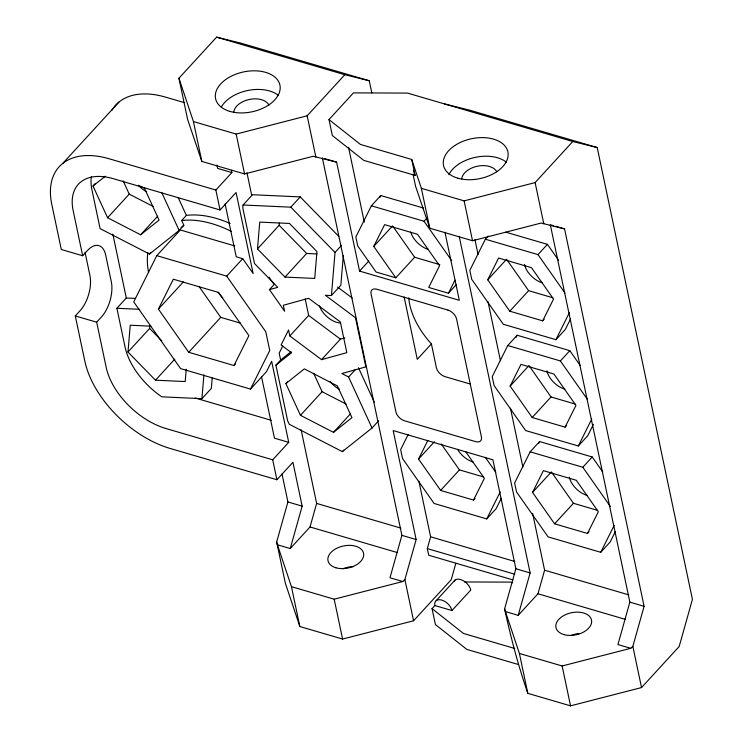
<?xml version="1.0" encoding="UTF-8"?>
<svg xmlns="http://www.w3.org/2000/svg" width="743" height="743" viewBox="0 0 743 743"><rect width="100%" height="100%" fill="white"/><g stroke="black" fill="none" stroke-linecap="round" stroke-linejoin="round"><path stroke-width="1.11" d="M186.242 369.262L185.211 381.549L155.482 380.202L127.991 352.043L130.229 325.23L150.82 326.168M127.991 352.043L149.649 328.425L149.835 326.186M135.44 298.417L126.31 298.008L116.892 308.271L125.019 346.842A60.573 35.924 42.5 0 0 161.816 396.836L201.92 398.666L203.907 374.844M212.201 378.048L211.337 388.394L201.92 398.666M338.817 236.413L300.246 196.904L252.453 194.731L243.035 205.003L242.794 207.929L254.515 263.542L277.743 287.337L269.44 289.631L284.615 311.233L283.352 305.271L308.614 298.277L340.35 321.97L346.814 352.656L321.552 359.649L289.826 335.957L288.563 329.994L281.105 344.966L291.525 352.749L275.922 365.166L287.643 420.779L289.241 424.244L342.347 451.642L372.02 428.005L378.54 420.9M257.496 248.914L259.744 222.111L289.473 223.457L316.964 251.617L314.716 278.43L284.987 277.083L257.496 248.914L279.154 225.296L279.34 223.067M372.02 428.005L348.588 376.989L341.854 373.515L365.853 366.875L355.498 317.772L325.369 295.268L331.424 295.538L335.028 252.444L341.548 245.329M343.303 255.787L340.842 285.275L331.424 295.538M455.849 563.268L451.233 579.698L413.572 620.776L342.588 639.064L299.847 626.535L285.349 583.209L276.665 542.009L287.912 501.962L281.987 473.848M276.665 542.009L277.427 544.786L290.253 548.538L302.16 506.141L292.918 462.285L276.916 479.746L170.054 448.438A86.522 51.323 42.5 0 1 84.823 361.117L75.294 315.933L80.003 310.797A25.959 13.337 -73.7 0 0 89.931 275.467L85.027 252.211M290.253 548.538L310.026 526.973L316.639 503.42L301.119 429.77M322.36 157.953L401.889 535.359L389.982 577.766L402.808 581.518L404.889 579.577L416.136 539.529L393.177 430.559L492.906 459.787L515.865 568.748L504.627 608.805C510.701 637.429 518.28 665.635 527.799 693.33L570.54 705.85L641.534 687.563L679.195 646.494L692.42 599.369L597.205 147.551L468.982 109.983L444.546 103.936M512.93 579.911L428.711 555.235L427.309 548.594L430.615 536.817L418.894 481.195M504.627 608.805L505.389 611.573L518.205 615.334L530.121 572.927L459.183 236.32M518.205 615.334L537.978 593.768L544.6 570.206L532.638 513.459M553.6 225.705L550.312 224.739L629.85 602.146L617.944 644.553L630.761 648.305L632.85 646.373L644.097 606.325L564.559 228.909L555.792 226.346M234.872 245.961L180.326 229.977L156.782 255.648L133.731 301.881L180.586 368.602L250.502 389.091L266.514 371.63L271.65 361.339L288.721 442.354L272.709 459.806L276.916 479.746M158.408 309.116L173.323 279.201L218.563 292.454L248.886 335.622L233.971 365.537L188.731 352.284L158.408 309.116L183.391 281.866M250.502 389.091L269.737 350.529L265.78 331.777L226.708 276.136L156.782 255.648M282.749 345.969L279.182 353.12L280.631 360.03L275.922 365.166M423.566 208.068L380.787 195.539L371.379 205.811L355.851 236.943L357.736 245.924L376.069 272.022L395.805 277.808L414.64 257.264L439.865 264.657M379.757 197.619L380.787 195.539M395.805 277.808L373.757 246.407L384.605 224.646L417.51 234.286L439.559 265.688L428.711 287.448L448.456 293.225L456.416 284.541M448.456 293.225L454.967 280.167M488.253 236.042L485.355 239.2L469.827 270.341L471.721 279.322L503.28 324.254L555.922 339.681L565.339 329.409L570.513 319.026M408.167 434.497L400.653 449.571L402.548 458.552L434.107 503.485L486.749 518.911L496.166 508.639L501.339 498.256M487.733 279.805L498.581 258.044L531.486 267.684L553.544 299.076L542.687 320.837L509.791 311.196L487.733 279.805L505.816 260.087M475.028 498.423L473.514 500.067L440.618 490.426L418.56 459.025L427.866 440.376M580.339 365.649L569.816 350.668L517.174 335.242L507.757 345.514L492.228 376.655L494.123 385.636L525.682 430.569L578.323 445.986L587.741 435.723L593.434 424.299M516.134 337.322L517.174 335.242M510.135 386.109L520.992 364.358L553.888 373.998L575.946 405.39L565.089 427.151L532.192 417.51L510.135 386.109L528.97 365.575L551.018 396.976L575.147 404.043M473.514 500.067L484.371 478.306L465.564 451.53M555.922 339.681L569.379 312.692M486.749 518.911L500.206 491.922M602.74 471.963L592.217 456.982L539.576 441.556L530.158 451.828L514.63 482.969L516.524 491.94L548.083 536.873L600.725 552.3L610.142 542.028L615.315 531.654M538.545 443.636L539.576 441.556M532.545 492.423L543.393 470.663L576.299 480.303L598.347 511.704L587.499 533.465L554.594 523.824L532.545 492.423L551.371 471.889M578.323 445.986L591.781 419.006M600.725 552.3L614.182 525.32M62.737 163.441L119.233 101.819M444.946 232.206L459.304 300.311L359.566 271.093L336.607 162.123L313.193 156.271L244.568 173.946L201.827 161.426L187.617 119.419L178.933 78.229L216.594 37.15L241.029 43.187L369.252 80.755L371.816 92.94M138.495 185.248L144.495 188.341L159.076 220.086L140.622 234.779L107.577 217.745L93.005 186.001L95.327 183.475M107.577 217.745L129.236 194.118L123.124 180.809M82.668 255.75L73.148 210.566A60.573 35.924 42.5 0 1 113.205 178.664L220.067 209.972L215.86 190.041L109.007 158.733A86.522 51.323 42.5 0 0 51.778 204.306L61.297 249.49L82.668 255.75L87.377 250.614A25.959 13.337 -73.7 0 1 105.701 255.146L111.301 281.727A25.959 13.337 -73.7 0 1 101.373 317.066L96.664 322.193L106.193 367.376A60.573 35.924 42.5 0 0 165.856 428.497L272.709 459.806M140.622 234.779L157.637 216.222M91.343 176.658A60.573 35.924 42.5 0 0 91.974 190.032L100.101 228.603L149.473 254.06L150.82 252.601M149.473 254.06L179.147 230.432L183.855 225.296L181.673 220.532L186.372 215.396A95.178 56.459 42.5 0 1 230.181 223.504M215.86 190.041L231.872 172.58L231.398 170.333M220.067 209.972L236.07 192.521L253.14 273.526L242.71 258.675L236.246 256.781L225.129 204.046M178.933 78.229L193.431 121.555L236.172 134.084L307.156 115.797L344.817 74.718L369.252 80.755M328.991 119.586L360.429 144.43L411.724 159.457L415.077 175.404L363.791 160.377L332.344 135.532L328.991 119.586L353.464 92.884L407.508 93.089L572.779 141.504L597.205 147.551M226.708 276.136L242.71 258.675M243.035 205.003L290.829 207.167L300.246 196.904M155.482 380.202L174.819 359.11M188.731 352.284L220.736 317.372L240.602 323.186M269.44 289.631L274.148 284.504L269.012 277.195M284.987 277.083L306.645 253.465L316.936 253.93M233.971 365.537L235.531 363.838M289.826 335.957L308.651 315.422L305.187 298.983M373.757 246.407L392.583 225.872M359.566 271.093L368.751 261.081M371.379 205.811L424.021 221.238L426.919 218.071M285.879 383.583L304.333 368.881L337.368 385.923L351.95 417.659L333.496 432.352L300.451 415.318L285.879 383.583L287.42 381.893M321.552 359.649L340.387 339.114L344.78 337.898M300.451 415.318L322.109 391.7L313.648 373.265M348.588 376.989L355.108 369.884M411.724 159.457L421.383 188.341L464.124 200.87L535.118 182.583L572.779 141.504M333.496 432.352L350.51 413.795M408.761 297.757A69.22 41.06 42.5 0 0 431.395 343.916L417.269 359.324L404.127 296.94M342.347 451.642L343.795 450.063M485.355 239.2L537.997 254.626L547.415 244.354L558.587 260.273M509.791 311.196L528.617 290.662L552.746 297.729M542.687 320.837L544.192 319.193M418.56 459.025L434.386 441.779M440.618 490.426L459.443 469.892L483.572 476.96M507.757 345.514L560.398 360.94L569.816 350.668M532.192 417.51L551.018 396.976M565.089 427.151L566.603 425.507M436.187 600.632L455.013 580.097M518.14 664.437L466.845 649.41L435.407 624.566L432.045 608.619L434.869 605.536A10.383 6.158 42.5 0 1 441.732 600.075A10.383 6.158 42.5 0 1 451.967 610.551L470.793 590.007A10.383 6.158 42.5 0 0 462.833 580.45A10.383 6.158 42.5 0 0 454.001 581.351M530.158 451.828L582.809 467.254L592.217 456.982M554.594 523.824L573.429 503.28L597.548 510.357M587.499 533.465L589.004 531.821M93.005 186.001L105.311 176.202M181.162 227.451L183.855 225.296M280.631 360.03L291.033 351.755M413.024 174.131L415.569 186.214L429.788 228.212L472.529 240.732L541.145 223.058L564.559 228.909M277.427 544.786L291.442 586.673L334.183 599.192L402.808 581.518M505.389 611.573L519.403 653.459L562.145 665.979L630.761 648.305M464.57 581.955L510.562 582.122L512.744 582.763M116.892 308.271L139.675 309.311M216.594 37.15L344.817 74.718M184.245 102.608L165.503 97.119A86.522 51.323 42.5 0 0 111.896 110.27M324.552 158.593L336.607 162.123M505.732 232.15L547.415 244.354M231.872 172.58L217.625 168.41L216.91 165.039M470.57 384.131L444.964 376.627A8.656 5.136 42.5 0 1 436.447 367.896L431.395 343.916M75.294 315.933L96.664 322.193M195.205 398.016L271.279 420.306M288.721 442.354L274.473 438.175L261.471 376.469M316.639 503.42L400.858 528.097M430.615 536.817L514.834 561.485M544.6 570.206L628.81 594.883M287.912 501.962L302.16 506.141M401.889 535.359L416.136 539.529M515.865 568.748L530.121 572.927M629.85 602.146L644.097 606.325M427.309 548.594L514.853 574.237M310.026 526.973L397.57 552.625M537.978 593.768L625.522 619.411M434.869 605.536L451.967 610.551M514.778 648.49L463.483 633.463L432.045 608.619M129.236 194.118L153.262 206.517M322.109 391.7L346.136 404.09M337.526 287.039L352.136 297.952M308.651 315.422L340.387 339.114M290.829 207.167L335.028 252.444M279.154 225.296L306.645 253.465M149.649 328.425L161.779 340.842M537.997 254.626L564.959 293.011M506.568 259.261L528.617 290.662M560.398 360.94L587.36 399.316M424.021 221.238L451.633 260.552M582.809 467.254L610.421 506.568M393.233 226.791L414.64 257.264M552.021 472.808L573.429 503.28M485.328 457.354L495.804 472.269M441.286 444.035L459.443 469.892M198.985 286.399L220.736 317.372M358.479 367.757L374.268 402.121M178.171 197.527L186.372 215.396M161.937 192.948L179.147 230.432M413.359 170.249L415.077 175.404M535.118 182.583L543.792 223.782M632.85 646.373L641.534 687.563M474.935 239.645L478.046 254.394M488.049 301.872L500.448 360.726M510.45 408.186L522.858 467.041M464.124 200.87L472.529 240.732M562.145 665.979L570.54 705.85M421.383 188.341L429.788 228.212M519.403 653.459L527.799 693.33M348.523 147.225L364.302 222.138M307.156 115.797L315.84 156.987M404.889 579.577L413.572 620.776M246.955 172.729L251.728 195.39M236.172 134.084L244.568 173.946M334.183 599.192L342.588 639.064M193.431 121.555L201.827 161.426M291.442 586.673L299.847 626.535M112.834 234.045L126.31 298.008M148.591 272.588A95.178 56.459 42.5 0 1 147.857 252.583M181.673 220.532A95.178 56.459 42.5 0 1 231.463 231.463M461.728 178.868A18.166 11.266 -11.9 0 1 477.591 166.191A18.166 11.266 -11.9 0 1 496.816 171.828M571.042 635.497A18.166 11.266 -11.9 0 1 579.289 633.51M221.368 106.964A32.878 20.377 -11.9 0 1 247.976 90.442A32.878 20.377 -11.9 0 1 278.56 95.494M233.776 112.072A18.166 11.266 -11.9 0 1 249.629 99.404A18.166 11.266 -11.9 0 1 268.864 105.042M448.856 174.661A32.878 20.377 -11.9 0 1 475.232 157.367A32.878 20.377 -11.9 0 1 506.512 162.28M339.532 389.341A18.166 10.783 42.5 0 1 330.189 381.651M343.08 568.711A18.166 11.266 -11.9 0 1 353.659 566.612M428.432 249.462A18.166 10.783 42.5 0 1 410.749 232.039M340.628 323.038A18.166 10.783 42.5 0 1 319.471 305.902M222.705 297.767A27.686 16.42 42.5 0 1 218.154 292.305M146.668 191.768A18.166 10.783 42.5 0 1 139.201 186.196M542.409 282.851A18.166 10.783 42.5 0 1 524.512 264.517M564.81 389.165A18.166 10.783 42.5 0 1 546.913 370.831M587.211 495.479A18.166 10.783 42.5 0 1 569.314 477.145M473.235 462.081A18.166 10.783 42.5 0 1 457.604 449.422M447.992 310.091L376.757 289.222A8.656 5.136 42.5 0 0 371.036 293.782L395.954 412.049A8.656 5.136 42.5 0 0 404.48 420.779L475.715 441.658A8.656 5.136 42.5 0 0 481.445 437.098L456.518 318.821A8.656 5.136 42.5 0 0 447.992 310.091M563.835 634.559A18.166 11.266 -11.9 0 0 591.623 622.188A18.166 11.266 -11.9 0 0 565.711 614.591A18.166 11.266 -11.9 0 0 563.835 634.559M229.866 111.385A32.878 20.377 -11.9 0 0 280.139 88.993A32.878 20.377 -11.9 0 0 233.256 75.247A32.878 20.377 -11.9 0 0 229.866 111.385M457.818 178.181A32.878 20.377 -11.9 0 0 508.101 155.779A32.878 20.377 -11.9 0 0 461.208 142.043A32.878 20.377 -11.9 0 0 457.818 178.181M335.882 567.773A18.166 11.266 -11.9 0 0 363.671 555.392A18.166 11.266 -11.9 0 0 337.759 547.805A18.166 11.266 -11.9 0 0 335.882 567.773"/></g></svg>
